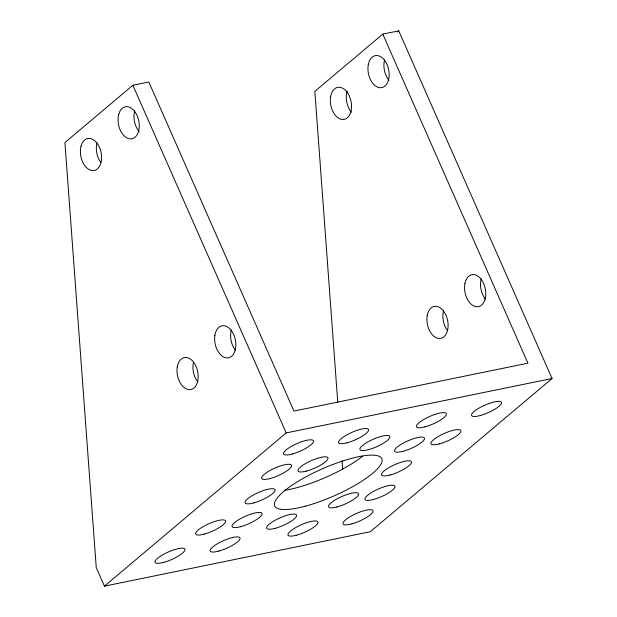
<?xml version="1.0" encoding="UTF-8"?>
<svg xmlns="http://www.w3.org/2000/svg" width="617" height="617" viewBox="0 0 617 617"><rect width="100%" height="100%" fill="white"/><g stroke="black" fill="none" stroke-linecap="round" stroke-linejoin="round"><path stroke-width="0.93" d="M382.787 34.112L527.921 363.182L293.954 411.069L148.82 81.999L132.863 85.269L64.924 142.542L96.252 567.563L104.45 586.15L370.323 531.731L552.076 378.506L398.736 30.85L382.787 34.112L314.847 91.393L337.761 402.245M397.279 32.084L398.736 30.85M104.45 586.15L286.195 432.918L552.076 378.506M132.863 85.269L286.195 432.918M342.073 460.768L342.713 469.406M362.557 456.264A58.538 14.754 -23.8 0 1 284.314 490.322M447.364 330.396A16.327 10.304 78.4 0 1 443.53 310.752M485.432 299.199A16.327 10.304 78.4 0 1 481.237 278.815M351.397 112.155A16.327 10.304 78.4 0 1 347.155 90.984M388.972 80.333A16.327 10.304 78.4 0 1 384.576 59.996M235.493 350.325A16.327 10.304 78.4 0 1 231.321 329.933M197.61 381.761A16.327 10.304 78.4 0 1 193.545 362.164M139.365 131.861A16.327 10.304 78.4 0 1 134.745 110.836M100.741 162.379A16.327 10.304 78.4 0 1 97.016 142.859M464.933 283.55A16.327 10.304 78.4 0 0 477.813 306.742A16.327 10.304 78.4 0 0 482.725 281.661A16.327 10.304 78.4 0 0 464.933 283.55M427.242 315.503A16.327 10.304 78.4 0 0 440.314 338.463A16.327 10.304 78.4 0 0 444.965 313.205A16.327 10.304 78.4 0 0 427.242 315.503M368.287 64.746A16.327 10.304 78.4 0 0 381.36 87.699A16.327 10.304 78.4 0 0 386.011 62.448A16.327 10.304 78.4 0 0 368.287 64.746M330.627 96.591A16.327 10.304 78.4 0 0 343.792 119.428A16.327 10.304 78.4 0 0 348.312 94.077A16.327 10.304 78.4 0 0 330.627 96.591M305.693 506.087A58.538 14.754 -23.8 0 0 381.923 458.971A58.538 14.754 -23.8 0 0 297.163 481.923A58.538 14.754 -23.8 0 0 305.693 506.087M390.16 474.997A16.327 4.118 -23.8 0 0 411.47 461.855A16.327 4.118 -23.8 0 0 387.869 468.226A16.327 4.118 -23.8 0 0 390.16 474.997M402.739 451.389A16.327 4.118 -23.8 0 0 424.504 438.263A16.327 4.118 -23.8 0 0 401.258 444.263A16.327 4.118 -23.8 0 0 402.739 451.389M368.573 449.639A16.327 4.118 -23.8 0 0 389.882 436.497A16.327 4.118 -23.8 0 0 366.274 442.859A16.327 4.118 -23.8 0 0 368.573 449.639M306.233 471.141A16.327 4.118 -23.8 0 0 327.997 458.015A16.327 4.118 -23.8 0 0 304.752 464.015A16.327 4.118 -23.8 0 0 306.233 471.141M253.68 502.932A16.327 4.118 -23.8 0 0 274.989 489.79A16.327 4.118 -23.8 0 0 251.389 496.153A16.327 4.118 -23.8 0 0 253.68 502.932M240.26 526.764A16.327 4.118 -23.8 0 0 262.024 513.637A16.327 4.118 -23.8 0 0 238.779 519.637A16.327 4.118 -23.8 0 0 240.26 526.764M275.275 528.299A16.327 4.118 -23.8 0 0 296.584 515.156A16.327 4.118 -23.8 0 0 272.976 521.519A16.327 4.118 -23.8 0 0 275.275 528.299M336.766 507.012A16.327 4.118 -23.8 0 0 358.531 493.885A16.327 4.118 -23.8 0 0 335.286 499.886A16.327 4.118 -23.8 0 0 336.766 507.012M480.442 415.48A16.327 4.118 -23.8 0 0 501.467 402.338A16.327 4.118 -23.8 0 0 477.658 408.917A16.327 4.118 -23.8 0 0 480.442 415.48M292.443 453.958A16.327 4.118 -23.8 0 0 313.459 440.816A16.327 4.118 -23.8 0 0 289.651 447.394A16.327 4.118 -23.8 0 0 292.443 453.958M163.921 562.311A16.327 4.118 -23.8 0 0 184.946 549.169A16.327 4.118 -23.8 0 0 161.137 555.747A16.327 4.118 -23.8 0 0 163.921 562.311M351.921 523.833A16.327 4.118 -23.8 0 0 372.946 510.691A16.327 4.118 -23.8 0 0 349.137 517.27A16.327 4.118 -23.8 0 0 351.921 523.833M424.797 426.91A16.327 4.118 -23.8 0 0 446.453 413.776A16.327 4.118 -23.8 0 0 423.115 419.868A16.327 4.118 -23.8 0 0 424.797 426.91M347.271 442.751A16.327 4.118 -23.8 0 0 368.55 429.609A16.327 4.118 -23.8 0 0 344.926 436.003A16.327 4.118 -23.8 0 0 347.271 442.751M296.322 535.247A16.327 4.118 -23.8 0 0 317.932 522.113A16.327 4.118 -23.8 0 0 294.564 528.237A16.327 4.118 -23.8 0 0 296.322 535.247M218.973 551.043A16.327 4.118 -23.8 0 0 240.013 537.901A16.327 4.118 -23.8 0 0 216.22 544.472A16.327 4.118 -23.8 0 0 218.973 551.043M270.3 478.468A16.327 4.118 -23.8 0 0 291.525 465.326A16.327 4.118 -23.8 0 0 267.863 471.758A16.327 4.118 -23.8 0 0 270.3 478.468M439.312 443.901A16.327 4.118 -23.8 0 0 460.922 430.766A16.327 4.118 -23.8 0 0 437.553 436.89A16.327 4.118 -23.8 0 0 439.312 443.901M373.586 499.454A16.327 4.118 -23.8 0 0 394.934 486.312A16.327 4.118 -23.8 0 0 371.357 492.644A16.327 4.118 -23.8 0 0 373.586 499.454M204.296 534.098A16.327 4.118 -23.8 0 0 225.56 520.956A16.327 4.118 -23.8 0 0 201.921 527.358A16.327 4.118 -23.8 0 0 204.296 534.098M177.272 366.93A16.327 10.304 78.4 0 0 190.584 389.582A16.327 10.304 78.4 0 0 194.903 364.107A16.327 10.304 78.4 0 0 177.272 366.93M214.855 335.594A16.327 10.304 78.4 0 0 228.506 357.798A16.327 10.304 78.4 0 0 232.339 332.015A16.327 10.304 78.4 0 0 214.855 335.594M118.796 114.099A16.327 10.304 78.4 0 0 130.118 138.894A16.327 10.304 78.4 0 0 136.989 115.348A16.327 10.304 78.4 0 0 118.796 114.099M81.066 146.121A16.327 10.304 78.4 0 0 92.689 170.639A16.327 10.304 78.4 0 0 99.206 146.792A16.327 10.304 78.4 0 0 81.066 146.121"/></g></svg>
